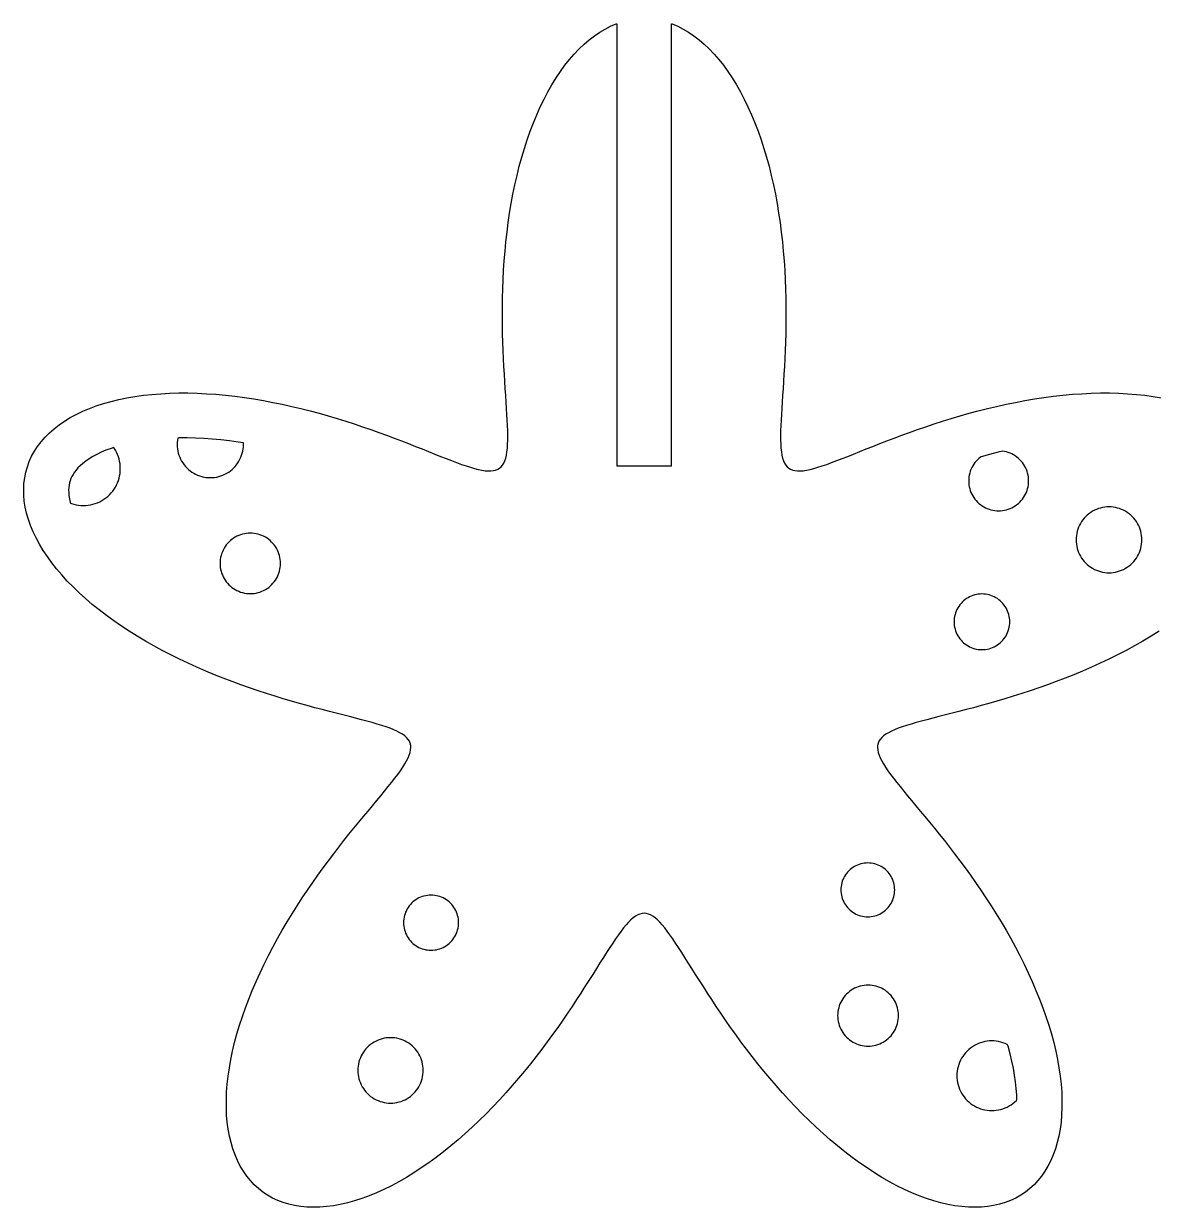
# Model space of a CAD drawing. Header units: millimetres. Extents: x 0 to 438, y -157 to 0.
# Drawn here: x 290.9 to 356.2, y -150.7 to -82.3 of the extents above; entities that cross this region are included whole.
import ezdxf

# ---------------------------------------------------------------- set-up
doc = ezdxf.new("R2010")
doc.units = ezdxf.units.MM
doc.layers.add('CUT', color=1, linetype='Continuous')

msp = doc.modelspace()

# ---------------------------------------------------------------- linework, layer by layer
at = {"layer": 'CUT'}
msp.add_lwpolyline([(356.519, -117.418), (356.056, -117.708), (355.584, -117.989), (355.103, -118.262), (354.615, -118.527), (354.121, -118.783), (353.621, -119.031), (353.118, -119.27), (352.611, -119.5), (352.102, -119.721), (351.593, -119.934), (351.593, -119.934), (351.084, -120.137), (350.576, -120.332), (350.07, -120.518), (349.568, -120.696), (349.07, -120.865), (348.577, -121.026), (348.091, -121.18), (347.613, -121.325), (347.143, -121.464), (346.682, -121.595), (346.232, -121.72), (345.793, -121.838), (345.366, -121.951), (344.951, -122.058), (344.551, -122.161), (344.165, -122.258), (343.794, -122.352), (343.438, -122.443), (343.1, -122.53), (342.778, -122.616), (342.474, -122.699), (342.187, -122.782), (341.92, -122.863), (341.671, -122.945), (341.442, -123.027), (341.232, -123.111), (341.042, -123.196), (340.872, -123.284), (340.722, -123.375), (340.592, -123.469), (340.483, -123.568), (340.394, -123.672), (340.325, -123.781), (340.277, -123.896), (340.249, -124.017), (340.24, -124.145), (340.251, -124.281), (340.281, -124.425), (340.331, -124.578), (340.399, -124.74), (340.485, -124.911), (340.588, -125.091), (340.709, -125.282), (340.846, -125.484), (340.999, -125.696), (341.168, -125.92), (341.351, -126.154), (341.548, -126.401), (341.758, -126.659), (341.981, -126.929), (342.215, -127.211), (342.46, -127.505), (342.715, -127.811), (342.979, -128.13), (343.251, -128.46), (343.53, -128.802), (343.816, -129.156), (344.107, -129.522), (344.402, -129.899), (344.701, -130.287), (345.003, -130.686), (345.306, -131.096), (345.609, -131.515), (345.913, -131.945), (346.215, -132.384), (346.514, -132.832), (346.811, -133.288), (347.103, -133.752), (347.39, -134.223), (347.672, -134.701), (347.946, -135.185), (348.213, -135.675), (348.472, -136.169), (348.721, -136.666), (348.96, -137.168), (349.188, -137.671), (349.405, -138.176), (349.61, -138.682), (349.801, -139.188), (349.979, -139.694), (350.143, -140.198), (350.293, -140.699), (350.427, -141.197), (350.545, -141.69), (350.648, -142.179), (350.734, -142.662), (350.803, -143.138), (350.855, -143.606), (350.89, -144.066), (350.907, -144.517), (350.907, -144.957), (350.889, -145.386), (350.852, -145.804), (350.798, -146.209), (350.726, -146.601), (350.636, -146.979), (350.528, -147.342), (350.402, -147.689), (350.259, -148.02), (350.099, -148.335), (349.922, -148.632), (349.727, -148.911), (349.517, -149.172), (349.29, -149.413), (349.048, -149.636), (348.791, -149.838), (348.519, -150.02), (348.233, -150.182), (347.933, -150.323), (347.62, -150.442), (347.294, -150.541), (346.957, -150.618), (346.608, -150.673), (346.249, -150.707), (345.88, -150.719), (345.501, -150.709), (345.114, -150.678), (344.719, -150.626), (344.317, -150.552), (343.909, -150.457), (343.495, -150.342), (343.076, -150.206), (342.653, -150.051), (342.226, -149.876), (341.797, -149.681), (341.366, -149.468), (340.933, -149.237), (340.5, -148.989), (340.067, -148.724), (339.635, -148.442), (339.204, -148.145), (338.776, -147.834), (338.35, -147.508), (337.928, -147.169), (337.51, -146.819), (337.097, -146.456), (336.688, -146.084), (336.286, -145.701), (335.889, -145.311), (335.499, -144.912), (335.116, -144.507), (334.741, -144.096), (334.373, -143.681), (334.014, -143.262), (333.663, -142.841), (333.321, -142.418), (332.987, -141.994), (332.663, -141.571), (332.348, -141.15), (332.043, -140.732), (331.747, -140.317), (331.46, -139.907), (331.184, -139.503), (330.916, -139.105), (330.658, -138.715), (330.41, -138.334), (330.171, -137.963), (329.941, -137.602), (329.72, -137.253), (329.507, -136.916), (329.303, -136.592), (329.108, -136.282), (328.92, -135.987), (328.739, -135.707), (328.566, -135.444), (328.399, -135.197), (328.238, -134.968), (328.084, -134.756), (327.935, -134.563), (327.79, -134.39), (327.65, -134.235), (327.514, -134.101), (327.382, -133.986), (327.252, -133.892), (327.124, -133.819), (326.998, -133.766), (326.873, -133.735), (326.749, -133.724), (326.625, -133.735), (326.5, -133.766), (326.374, -133.819), (326.246, -133.892), (326.117, -133.986), (325.984, -134.101), (325.848, -134.235), (325.708, -134.39), (325.564, -134.563), (325.414, -134.756), (325.26, -134.968), (325.099, -135.197), (324.932, -135.444), (324.759, -135.707), (324.578, -135.987), (324.39, -136.282), (324.195, -136.592), (323.991, -136.916), (323.778, -137.253), (323.557, -137.602), (323.327, -137.963), (323.088, -138.334), (322.84, -138.715), (322.582, -139.105), (322.315, -139.503), (322.038, -139.907), (321.751, -140.317), (321.455, -140.732), (321.15, -141.15), (320.835, -141.571), (320.511, -141.994), (320.178, -142.418), (319.835, -142.841), (319.484, -143.262), (319.125, -143.681), (318.757, -144.096), (318.382, -144.507), (317.999, -144.912), (317.609, -145.311), (317.212, -145.701), (316.81, -146.084), (316.401, -146.456), (315.988, -146.819), (315.57, -147.169), (315.148, -147.508), (314.722, -147.834), (314.294, -148.145), (313.863, -148.442), (313.431, -148.724), (312.998, -148.989), (312.565, -149.237), (312.133, -149.468), (311.701, -149.681), (311.272, -149.876), (310.845, -150.051), (310.422, -150.206), (310.003, -150.342), (309.589, -150.457), (309.181, -150.552), (308.779, -150.626), (308.384, -150.678), (307.997, -150.709), (307.618, -150.719), (307.249, -150.707), (306.89, -150.673), (306.541, -150.618), (306.204, -150.541), (305.878, -150.442), (305.565, -150.323), (305.265, -150.182), (304.979, -150.02), (304.707, -149.838), (304.45, -149.636), (304.208, -149.413), (303.981, -149.172), (303.771, -148.911), (303.576, -148.632), (303.399, -148.335), (303.239, -148.02), (303.096, -147.689), (302.97, -147.342), (302.862, -146.979), (302.772, -146.601), (302.7, -146.209), (302.646, -145.804), (302.609, -145.386), (302.591, -144.957), (302.591, -144.517), (302.608, -144.066), (302.643, -143.606), (302.695, -143.138), (302.764, -142.662), (302.85, -142.179), (302.953, -141.69), (303.071, -141.197), (303.205, -140.699), (303.355, -140.198), (303.519, -139.694), (303.697, -139.188), (303.888, -138.682), (304.093, -138.176), (304.31, -137.671), (304.538, -137.168), (304.777, -136.666), (305.026, -136.169), (305.285, -135.675), (305.552, -135.185), (305.826, -134.701), (306.108, -134.223), (306.395, -133.752), (306.687, -133.288), (306.984, -132.832), (307.283, -132.384), (307.585, -131.945), (307.889, -131.515), (308.192, -131.096), (308.495, -130.686), (308.797, -130.287), (309.096, -129.899), (309.391, -129.522), (309.682, -129.156), (309.968, -128.802), (310.247, -128.46), (310.519, -128.13), (310.783, -127.811), (311.038, -127.505), (311.283, -127.211), (311.517, -126.929), (311.74, -126.659), (311.95, -126.401), (312.147, -126.154), (312.33, -125.92), (312.499, -125.696), (312.652, -125.484), (312.789, -125.282), (312.91, -125.091), (313.013, -124.911), (313.099, -124.74), (313.167, -124.578), (313.217, -124.425), (313.247, -124.281), (313.258, -124.145), (313.249, -124.017), (313.221, -123.896), (313.173, -123.781), (313.104, -123.672), (313.015, -123.568), (312.906, -123.469), (312.776, -123.375), (312.627, -123.284), (312.456, -123.196), (312.266, -123.111), (312.056, -123.027), (311.827, -122.945), (311.578, -122.863), (311.311, -122.782), (311.024, -122.699), (310.72, -122.616), (310.398, -122.53), (310.06, -122.443), (309.704, -122.352), (309.333, -122.258), (308.947, -122.161), (308.547, -122.058), (308.132, -121.951), (307.705, -121.838), (307.266, -121.72), (306.816, -121.595), (306.355, -121.464), (305.885, -121.325), (305.407, -121.18), (304.921, -121.026), (304.428, -120.865), (303.93, -120.696), (303.428, -120.518), (302.922, -120.332), (302.414, -120.137), (301.905, -119.934), (301.396, -119.721), (300.887, -119.5), (300.38, -119.27), (299.877, -119.031), (299.377, -118.783), (298.883, -118.527), (298.395, -118.262), (297.914, -117.989), (297.442, -117.708), (296.979, -117.418), (296.527, -117.121), (296.086, -116.817), (295.657, -116.506), (295.242, -116.188), (294.84, -115.864), (294.454, -115.535), (294.084, -115.2), (293.731, -114.86), (293.395, -114.515), (293.077, -114.167), (292.779, -113.815), (292.5, -113.461), (292.242, -113.104), (292.004, -112.746), (291.788, -112.387), (291.594, -112.027), (291.422, -111.668), (291.273, -111.31), (291.147, -110.953), (291.044, -110.598), (290.965, -110.246), (290.91, -109.897), (290.879, -109.552), (290.872, -109.212), (290.889, -108.878), (290.93, -108.549), (290.995, -108.227), (291.084, -107.912), (291.197, -107.605), (291.334, -107.306), (291.494, -107.015), (291.677, -106.735), (291.882, -106.464), (292.11, -106.203), (292.36, -105.954), (292.63, -105.715), (292.922, -105.488), (293.234, -105.274), (293.565, -105.071), (293.915, -104.882), (294.284, -104.705), (294.67, -104.541), (295.073, -104.391), (295.491, -104.255), (295.925, -104.132), (296.373, -104.023), (296.835, -103.928), (297.309, -103.847), (297.795, -103.779), (298.291, -103.726), (298.797, -103.686), (299.312, -103.659), (299.835, -103.647), (300.365, -103.647), (300.901, -103.66), (301.441, -103.686), (301.986, -103.724), (302.533, -103.774), (303.083, -103.835), (303.633, -103.908), (304.184, -103.991), (304.733, -104.084), (305.281, -104.187), (305.826, -104.299), (306.368, -104.419), (306.905, -104.546), (307.436, -104.681), (307.962, -104.822), (308.48, -104.969), (308.991, -105.12), (309.494, -105.276), (309.987, -105.435), (310.47, -105.596), (310.943, -105.76), (311.404, -105.924), (311.854, -106.089), (312.292, -106.252), (312.717, -106.415), (313.128, -106.575), (313.527, -106.731), (313.911, -106.884), (314.281, -107.032), (314.636, -107.174), (314.977, -107.309), (315.302, -107.438), (315.613, -107.558), (315.908, -107.669), (316.188, -107.771), (316.453, -107.862), (316.702, -107.942), (316.936, -108.01), (317.155, -108.066), (317.359, -108.109), (317.548, -108.138), (317.723, -108.152), (317.883, -108.152), (318.029, -108.136), (318.162, -108.105), (318.282, -108.057), (318.388, -107.992), (318.483, -107.911), (318.565, -107.812), (318.636, -107.695), (318.696, -107.561), (318.746, -107.409), (318.786, -107.238), (318.817, -107.049), (318.839, -106.842), (318.854, -106.617), (318.861, -106.373), (318.862, -106.111), (318.857, -105.831), (318.847, -105.534), (318.833, -105.218), (318.814, -104.886), (318.793, -104.537), (318.769, -104.171), (318.744, -103.789), (318.718, -103.392), (318.691, -102.979), (318.665, -102.552), (318.64, -102.111), (318.617, -101.657), (318.597, -101.19), (318.579, -100.711), (318.566, -100.221), (318.556, -99.721), (318.552, -99.212), (318.553, -98.694), (318.56, -98.168), (318.574, -97.635), (318.595, -97.097), (318.623, -96.553), (318.659, -96.006), (318.704, -95.456), (318.757, -94.904), (318.82, -94.351), (318.891, -93.798), (318.972, -93.246), (319.063, -92.697), (319.165, -92.151), (319.276, -91.61), (319.397, -91.074), (319.529, -90.544), (319.672, -90.022), (319.825, -89.508), (319.988, -89.005), (320.162, -88.511), (320.346, -88.03), (320.541, -87.56), (320.745, -87.105), (320.959, -86.664), (321.183, -86.238), (321.416, -85.828), (321.658, -85.436), (321.909, -85.061), (322.168, -84.705), (322.435, -84.369), (322.71, -84.052), (322.992, -83.756), (323.281, -83.482), (323.576, -83.229), (323.876, -82.999), (324.182, -82.791), (324.493, -82.608), (324.807, -82.447), (325.125, -82.311), (325.162, -82.299), (325.162, -107.862), (328.337, -107.862), (328.337, -82.299), (328.373, -82.311), (328.691, -82.447), (329.005, -82.608), (329.316, -82.791), (329.622, -82.999), (329.922, -83.229), (330.217, -83.482), (330.506, -83.756), (330.788, -84.052), (331.063, -84.369), (331.33, -84.705), (331.589, -85.061), (331.84, -85.436), (332.082, -85.828), (332.315, -86.238), (332.539, -86.664), (332.753, -87.105), (332.957, -87.56), (333.152, -88.03), (333.336, -88.511), (333.51, -89.005), (333.673, -89.508), (333.826, -90.022), (333.969, -90.544), (334.101, -91.074), (334.222, -91.61), (334.334, -92.151), (334.435, -92.697), (334.526, -93.246), (334.607, -93.798), (334.679, -94.351), (334.741, -94.904), (334.794, -95.456), (334.839, -96.006), (334.875, -96.553), (334.903, -97.097), (334.924, -97.635), (334.938, -98.168), (334.945, -98.694), (334.946, -99.212), (334.942, -99.721), (334.932, -100.221), (334.919, -100.711), (334.901, -101.19), (334.881, -101.657), (334.858, -102.111), (334.833, -102.552), (334.807, -102.979), (334.78, -103.392), (334.754, -103.789), (334.729, -104.171), (334.705, -104.537), (334.684, -104.886), (334.665, -105.218), (334.651, -105.534), (334.641, -105.831), (334.636, -106.111), (334.637, -106.373), (334.644, -106.617), (334.659, -106.842), (334.681, -107.049), (334.712, -107.238), (334.752, -107.409), (334.802, -107.561), (334.862, -107.695), (334.933, -107.812), (335.015, -107.911), (335.11, -107.992), (335.216, -108.057), (335.336, -108.105), (335.469, -108.136), (335.615, -108.152), (335.775, -108.152), (335.95, -108.138), (336.139, -108.109), (336.343, -108.066), (336.562, -108.01), (336.796, -107.942), (337.046, -107.862), (337.31, -107.771), (337.59, -107.669), (337.885, -107.558), (338.196, -107.438), (338.521, -107.309), (338.862, -107.174), (339.217, -107.032), (339.587, -106.884), (339.971, -106.731), (340.37, -106.575), (340.781, -106.415), (341.206, -106.252), (341.644, -106.089), (342.094, -105.924), (342.555, -105.76), (343.028, -105.596), (343.511, -105.435), (344.004, -105.276), (344.507, -105.12), (345.018, -104.969), (345.536, -104.822), (346.062, -104.681), (346.593, -104.546), (347.13, -104.419), (347.672, -104.299), (348.217, -104.187), (348.765, -104.084), (349.315, -103.991), (349.865, -103.908), (350.416, -103.835), (350.965, -103.774), (351.512, -103.724), (352.057, -103.686), (352.597, -103.66), (353.133, -103.647), (353.663, -103.647), (354.186, -103.659), (354.701, -103.686), (355.207, -103.726), (355.703, -103.779), (356.189, -103.847), (356.663, -103.928)], dxfattribs=at)
for points in [[(303.54, -107), (303.561, -106.876), (303.573, -106.751), (303.577, -106.626), (303.574, -106.529), (303.269, -106.483), (302.768, -106.417), (302.27, -106.361), (301.777, -106.316), (301.288, -106.282), (300.807, -106.259), (300.332, -106.247), (299.867, -106.247), (299.786, -106.249), (299.785, -106.253), (299.765, -106.376), (299.752, -106.501), (299.748, -106.626), (299.752, -106.751), (299.765, -106.876), (299.785, -107), (299.813, -107.122), (299.85, -107.241), (299.894, -107.359), (299.946, -107.473), (300.005, -107.583), (300.071, -107.69), (300.144, -107.791), (300.223, -107.888), (300.309, -107.98), (300.4, -108.065), (300.497, -108.145), (300.599, -108.218), (300.705, -108.284), (300.816, -108.343), (300.93, -108.395), (301.047, -108.439), (301.167, -108.475), (301.289, -108.504), (301.413, -108.524), (301.537, -108.536), (301.663, -108.54), (301.788, -108.536), (301.912, -108.524), (302.036, -108.504), (302.158, -108.475), (302.278, -108.439), (302.395, -108.395), (302.509, -108.343), (302.62, -108.284), (302.726, -108.218), (302.828, -108.145), (302.925, -108.065), (303.016, -107.98), (303.102, -107.888), (303.181, -107.791), (303.254, -107.69), (303.32, -107.583), (303.38, -107.473), (303.431, -107.359), (303.475, -107.241), (303.512, -107.122), (303.54, -107)], [(296.388, -108.569), (296.419, -108.432), (296.442, -108.294), (296.456, -108.155), (296.46, -108.015), (296.456, -107.875), (296.442, -107.736), (296.419, -107.598), (296.388, -107.462), (296.347, -107.328), (296.298, -107.197), (296.24, -107.07), (296.174, -106.946), (296.1, -106.828), (296.079, -106.798), (295.93, -106.846), (295.632, -106.958), (295.354, -107.075), (295.097, -107.198), (294.863, -107.325), (294.65, -107.455), (294.459, -107.587), (294.289, -107.719), (294.14, -107.85), (294.01, -107.98), (293.899, -108.107), (293.804, -108.232), (293.725, -108.354), (293.658, -108.475), (293.603, -108.595), (293.559, -108.716), (293.524, -108.84), (293.498, -108.969), (293.48, -109.106), (293.473, -109.252), (293.476, -109.408), (293.492, -109.577), (293.52, -109.758), (293.564, -109.952), (293.583, -110.02), (293.636, -110.04), (293.77, -110.08), (293.906, -110.112), (294.044, -110.135), (294.183, -110.148), (294.323, -110.153), (294.463, -110.148), (294.602, -110.135), (294.74, -110.112), (294.876, -110.08), (295.01, -110.04), (295.141, -109.99), (295.268, -109.933), (295.392, -109.867), (295.51, -109.793), (295.624, -109.711), (295.732, -109.622), (295.834, -109.527), (295.93, -109.425), (296.019, -109.317), (296.1, -109.203), (296.174, -109.084), (296.24, -108.961), (296.298, -108.833), (296.347, -108.702), (296.388, -108.569)], [(348.921, -109.176), (348.946, -109.065), (348.965, -108.953), (348.976, -108.84), (348.98, -108.727), (348.976, -108.614), (348.965, -108.501), (348.946, -108.389), (348.921, -108.279), (348.888, -108.17), (348.848, -108.064), (348.801, -107.961), (348.747, -107.861), (348.688, -107.764), (348.621, -107.672), (348.55, -107.584), (348.472, -107.502), (348.389, -107.424), (348.302, -107.352), (348.209, -107.286), (348.113, -107.226), (348.013, -107.173), (347.91, -107.126), (347.804, -107.086), (347.695, -107.053), (347.585, -107.027), (347.475, -107.009), (347.213, -107.071), (346.718, -107.197), (346.227, -107.329), (346.223, -107.33), (346.192, -107.352), (346.104, -107.424), (346.021, -107.502), (345.944, -107.584), (345.872, -107.672), (345.806, -107.764), (345.746, -107.861), (345.692, -107.961), (345.646, -108.064), (345.606, -108.17), (345.573, -108.279), (345.547, -108.389), (345.529, -108.501), (345.517, -108.614), (345.514, -108.727), (345.517, -108.84), (345.529, -108.953), (345.547, -109.065), (345.573, -109.176), (345.606, -109.284), (345.646, -109.39), (345.692, -109.493), (345.746, -109.593), (345.806, -109.69), (345.872, -109.782), (345.944, -109.87), (346.021, -109.952), (346.104, -110.03), (346.192, -110.102), (346.284, -110.168), (346.38, -110.228), (346.48, -110.281), (346.583, -110.328), (346.69, -110.368), (346.798, -110.401), (346.909, -110.427), (347.02, -110.445), (347.133, -110.456), (347.247, -110.46), (347.36, -110.456), (347.473, -110.445), (347.585, -110.427), (347.695, -110.401), (347.804, -110.368), (347.91, -110.328), (348.013, -110.281), (348.113, -110.228), (348.209, -110.168), (348.302, -110.102), (348.389, -110.03), (348.472, -109.952), (348.55, -109.87), (348.621, -109.782), (348.688, -109.69), (348.747, -109.593), (348.801, -109.493), (348.848, -109.39), (348.888, -109.284), (348.921, -109.176)], [(355.463, -112.627), (355.491, -112.506), (355.511, -112.383), (355.524, -112.259), (355.528, -112.134), (355.524, -112.01), (355.511, -111.886), (355.491, -111.763), (355.463, -111.642), (355.427, -111.523), (355.383, -111.406), (355.331, -111.293), (355.273, -111.183), (355.207, -111.077), (355.135, -110.976), (355.056, -110.88), (354.97, -110.789), (354.88, -110.704), (354.783, -110.625), (354.682, -110.552), (354.576, -110.487), (354.467, -110.428), (354.353, -110.377), (354.237, -110.333), (354.118, -110.297), (353.996, -110.268), (353.874, -110.248), (353.75, -110.236), (353.625, -110.232), (353.501, -110.236), (353.377, -110.248), (353.254, -110.268), (353.133, -110.297), (353.014, -110.333), (352.897, -110.377), (352.784, -110.428), (352.674, -110.487), (352.568, -110.552), (352.467, -110.625), (352.371, -110.704), (352.28, -110.789), (352.195, -110.88), (352.116, -110.976), (352.043, -111.077), (351.978, -111.183), (351.919, -111.293), (351.867, -111.406), (351.824, -111.523), (351.787, -111.642), (351.759, -111.763), (351.739, -111.886), (351.727, -112.01), (351.723, -112.134), (351.727, -112.259), (351.739, -112.383), (351.759, -112.506), (351.787, -112.627), (351.824, -112.746), (351.867, -112.862), (351.919, -112.976), (351.978, -113.086), (352.043, -113.191), (352.116, -113.293), (352.195, -113.389), (352.28, -113.48), (352.371, -113.565), (352.467, -113.644), (352.568, -113.716), (352.674, -113.782), (352.784, -113.841), (352.897, -113.892), (353.014, -113.936), (353.133, -113.972), (353.254, -114), (353.377, -114.021), (353.501, -114.033), (353.625, -114.037), (353.75, -114.033), (353.874, -114.021), (353.996, -114), (354.118, -113.972), (354.237, -113.936), (354.353, -113.892), (354.467, -113.841), (354.576, -113.782), (354.682, -113.716), (354.783, -113.644), (354.88, -113.565), (354.97, -113.48), (355.056, -113.389), (355.135, -113.293), (355.207, -113.191), (355.273, -113.086), (355.331, -112.976), (355.383, -112.862), (355.427, -112.746), (355.463, -112.627)], [(305.663, -113.949), (305.688, -113.838), (305.707, -113.725), (305.718, -113.611), (305.722, -113.497), (305.718, -113.383), (305.707, -113.269), (305.688, -113.156), (305.663, -113.045), (305.629, -112.935), (305.589, -112.828), (305.542, -112.724), (305.488, -112.623), (305.428, -112.526), (305.361, -112.433), (305.288, -112.345), (305.21, -112.261), (305.127, -112.183), (305.038, -112.111), (304.946, -112.044), (304.848, -111.984), (304.748, -111.93), (304.643, -111.883), (304.536, -111.842), (304.427, -111.809), (304.316, -111.783), (304.203, -111.765), (304.089, -111.753), (303.975, -111.75), (303.861, -111.753), (303.747, -111.765), (303.634, -111.783), (303.523, -111.809), (303.413, -111.842), (303.306, -111.883), (303.202, -111.93), (303.101, -111.984), (303.004, -112.044), (302.911, -112.111), (302.823, -112.183), (302.739, -112.261), (302.661, -112.345), (302.589, -112.433), (302.522, -112.526), (302.462, -112.623), (302.408, -112.724), (302.361, -112.828), (302.32, -112.935), (302.287, -113.045), (302.261, -113.156), (302.243, -113.269), (302.231, -113.383), (302.228, -113.497), (302.231, -113.611), (302.243, -113.725), (302.261, -113.838), (302.287, -113.949), (302.32, -114.058), (302.361, -114.165), (302.408, -114.27), (302.462, -114.37), (302.522, -114.467), (302.589, -114.56), (302.661, -114.649), (302.739, -114.732), (302.823, -114.81), (302.911, -114.883), (303.004, -114.95), (303.101, -115.01), (303.202, -115.064), (303.306, -115.111), (303.413, -115.151), (303.523, -115.184), (303.634, -115.21), (303.747, -115.229), (303.861, -115.24), (303.975, -115.244), (304.089, -115.24), (304.203, -115.229), (304.316, -115.21), (304.427, -115.184), (304.536, -115.151), (304.643, -115.111), (304.748, -115.064), (304.848, -115.01), (304.946, -114.95), (305.038, -114.883), (305.127, -114.81), (305.21, -114.732), (305.288, -114.649), (305.361, -114.56), (305.428, -114.467), (305.488, -114.37), (305.542, -114.27), (305.589, -114.165), (305.629, -114.058), (305.663, -113.949)], [(347.856, -117.186), (347.873, -117.082), (347.883, -116.978), (347.887, -116.872), (347.883, -116.767), (347.873, -116.662), (347.856, -116.559), (347.832, -116.456), (347.801, -116.355), (347.764, -116.257), (347.721, -116.161), (347.671, -116.068), (347.616, -115.979), (347.554, -115.893), (347.488, -115.812), (347.416, -115.735), (347.339, -115.663), (347.257, -115.596), (347.172, -115.535), (347.082, -115.479), (346.99, -115.43), (346.894, -115.386), (346.795, -115.349), (346.694, -115.319), (346.592, -115.295), (346.488, -115.277), (346.383, -115.267), (346.278, -115.264), (346.173, -115.267), (346.068, -115.277), (345.964, -115.295), (345.862, -115.319), (345.761, -115.349), (345.663, -115.386), (345.567, -115.43), (345.474, -115.479), (345.384, -115.535), (345.299, -115.596), (345.217, -115.663), (345.141, -115.735), (345.069, -115.812), (345.002, -115.893), (344.941, -115.979), (344.885, -116.068), (344.835, -116.161), (344.792, -116.257), (344.755, -116.355), (344.724, -116.456), (344.7, -116.559), (344.683, -116.662), (344.673, -116.767), (344.669, -116.872), (344.673, -116.978), (344.683, -117.082), (344.7, -117.186), (344.724, -117.289), (344.755, -117.389), (344.792, -117.488), (344.835, -117.584), (344.885, -117.677), (344.941, -117.766), (345.002, -117.852), (345.069, -117.933), (345.141, -118.01), (345.217, -118.082), (345.299, -118.149), (345.384, -118.21), (345.474, -118.266), (345.567, -118.315), (345.663, -118.359), (345.761, -118.396), (345.862, -118.426), (345.964, -118.45), (346.068, -118.467), (346.173, -118.478), (346.278, -118.481), (346.383, -118.478), (346.488, -118.467), (346.592, -118.45), (346.694, -118.426), (346.795, -118.396), (346.894, -118.359), (346.99, -118.315), (347.082, -118.266), (347.172, -118.21), (347.257, -118.149), (347.339, -118.082), (347.416, -118.01), (347.488, -117.933), (347.554, -117.852), (347.616, -117.766), (347.671, -117.677), (347.721, -117.584), (347.764, -117.488), (347.801, -117.389), (347.832, -117.289), (347.856, -117.186)], [(341.207, -132.672), (341.223, -132.572), (341.233, -132.47), (341.237, -132.368), (341.233, -132.267), (341.223, -132.165), (341.207, -132.065), (341.183, -131.966), (341.154, -131.868), (341.118, -131.773), (341.076, -131.68), (341.028, -131.59), (340.974, -131.504), (340.915, -131.421), (340.85, -131.343), (340.781, -131.268), (340.706, -131.199), (340.628, -131.134), (340.545, -131.075), (340.458, -131.021), (340.369, -130.973), (340.276, -130.931), (340.181, -130.895), (340.083, -130.865), (339.984, -130.842), (339.884, -130.826), (339.782, -130.816), (339.68, -130.812), (339.579, -130.816), (339.477, -130.826), (339.377, -130.842), (339.278, -130.865), (339.18, -130.895), (339.085, -130.931), (338.992, -130.973), (338.902, -131.021), (338.816, -131.075), (338.733, -131.134), (338.654, -131.199), (338.58, -131.268), (338.511, -131.343), (338.446, -131.421), (338.387, -131.504), (338.333, -131.59), (338.285, -131.68), (338.243, -131.773), (338.207, -131.868), (338.177, -131.966), (338.154, -132.065), (338.138, -132.165), (338.128, -132.267), (338.124, -132.368), (338.128, -132.47), (338.138, -132.572), (338.154, -132.672), (338.177, -132.771), (338.207, -132.869), (338.243, -132.964), (338.285, -133.057), (338.333, -133.147), (338.387, -133.233), (338.446, -133.316), (338.511, -133.394), (338.58, -133.469), (338.654, -133.538), (338.733, -133.603), (338.816, -133.662), (338.902, -133.716), (338.992, -133.764), (339.085, -133.806), (339.18, -133.842), (339.278, -133.872), (339.377, -133.895), (339.477, -133.911), (339.579, -133.921), (339.68, -133.925), (339.782, -133.921), (339.884, -133.911), (339.984, -133.895), (340.083, -133.872), (340.181, -133.842), (340.276, -133.806), (340.369, -133.764), (340.458, -133.716), (340.545, -133.662), (340.628, -133.603), (340.706, -133.538), (340.781, -133.469), (340.85, -133.394), (340.915, -133.316), (340.974, -133.233), (341.028, -133.147), (341.076, -133.057), (341.118, -132.964), (341.154, -132.869), (341.183, -132.771), (341.207, -132.672)], [(315.989, -134.575), (316.006, -134.472), (316.016, -134.369), (316.02, -134.265), (316.016, -134.161), (316.006, -134.057), (315.989, -133.954), (315.965, -133.853), (315.935, -133.753), (315.899, -133.656), (315.856, -133.561), (315.806, -133.469), (315.751, -133.38), (315.691, -133.296), (315.625, -133.215), (315.553, -133.139), (315.477, -133.068), (315.397, -133.002), (315.312, -132.941), (315.224, -132.886), (315.132, -132.837), (315.037, -132.794), (314.94, -132.757), (314.84, -132.727), (314.739, -132.704), (314.636, -132.687), (314.532, -132.676), (314.428, -132.673), (314.324, -132.676), (314.22, -132.687), (314.118, -132.704), (314.016, -132.727), (313.916, -132.757), (313.819, -132.794), (313.724, -132.837), (313.632, -132.886), (313.544, -132.941), (313.459, -133.002), (313.379, -133.068), (313.303, -133.139), (313.231, -133.215), (313.165, -133.296), (313.105, -133.38), (313.05, -133.469), (313.001, -133.561), (312.958, -133.656), (312.921, -133.753), (312.891, -133.853), (312.867, -133.954), (312.85, -134.057), (312.84, -134.161), (312.836, -134.265), (312.84, -134.369), (312.85, -134.472), (312.867, -134.575), (312.891, -134.677), (312.921, -134.776), (312.958, -134.874), (313.001, -134.969), (313.05, -135.06), (313.105, -135.149), (313.165, -135.234), (313.231, -135.314), (313.303, -135.39), (313.379, -135.461), (313.459, -135.527), (313.544, -135.588), (313.632, -135.643), (313.724, -135.692), (313.819, -135.735), (313.916, -135.772), (314.016, -135.802), (314.118, -135.826), (314.22, -135.843), (314.324, -135.853), (314.428, -135.856), (314.532, -135.853), (314.636, -135.843), (314.739, -135.826), (314.84, -135.802), (314.94, -135.772), (315.037, -135.735), (315.132, -135.692), (315.224, -135.643), (315.312, -135.588), (315.397, -135.527), (315.477, -135.461), (315.553, -135.39), (315.625, -135.314), (315.691, -135.234), (315.751, -135.149), (315.806, -135.06), (315.856, -134.969), (315.899, -134.874), (315.935, -134.776), (315.965, -134.677), (315.989, -134.575)], [(341.399, -140.094), (341.425, -139.981), (341.444, -139.868), (341.455, -139.753), (341.459, -139.638), (341.455, -139.523), (341.444, -139.408), (341.425, -139.294), (341.399, -139.182), (341.365, -139.072), (341.325, -138.964), (341.277, -138.859), (341.223, -138.757), (341.162, -138.659), (341.095, -138.566), (341.022, -138.477), (340.943, -138.392), (340.859, -138.314), (340.77, -138.24), (340.676, -138.173), (340.578, -138.113), (340.476, -138.058), (340.371, -138.011), (340.264, -137.97), (340.153, -137.937), (340.041, -137.91), (339.927, -137.892), (339.813, -137.88), (339.697, -137.877), (339.582, -137.88), (339.468, -137.892), (339.354, -137.91), (339.242, -137.937), (339.131, -137.97), (339.023, -138.011), (338.918, -138.058), (338.817, -138.113), (338.719, -138.173), (338.625, -138.24), (338.536, -138.314), (338.452, -138.392), (338.373, -138.477), (338.3, -138.566), (338.233, -138.659), (338.172, -138.757), (338.118, -138.859), (338.07, -138.964), (338.03, -139.072), (337.996, -139.182), (337.97, -139.294), (337.951, -139.408), (337.94, -139.523), (337.936, -139.638), (337.94, -139.753), (337.951, -139.868), (337.97, -139.981), (337.996, -140.094), (338.03, -140.204), (338.07, -140.312), (338.118, -140.417), (338.172, -140.518), (338.233, -140.616), (338.3, -140.71), (338.373, -140.799), (338.452, -140.883), (338.536, -140.962), (338.625, -141.035), (338.719, -141.102), (338.817, -141.163), (338.918, -141.217), (339.023, -141.265), (339.131, -141.305), (339.242, -141.339), (339.354, -141.365), (339.468, -141.384), (339.582, -141.395), (339.697, -141.399), (339.813, -141.395), (339.927, -141.384), (340.041, -141.365), (340.153, -141.339), (340.264, -141.305), (340.371, -141.265), (340.476, -141.217), (340.578, -141.163), (340.676, -141.102), (340.77, -141.035), (340.859, -140.962), (340.943, -140.883), (341.022, -140.799), (341.095, -140.71), (341.162, -140.616), (341.223, -140.518), (341.277, -140.417), (341.325, -140.312), (341.365, -140.204), (341.399, -140.094)], [(313.939, -143.172), (313.959, -143.05), (313.971, -142.927), (313.975, -142.803), (313.971, -142.68), (313.959, -142.557), (313.939, -142.434), (313.911, -142.314), (313.875, -142.196), (313.831, -142.08), (313.78, -141.967), (313.722, -141.858), (313.656, -141.753), (313.584, -141.652), (313.506, -141.557), (313.421, -141.467), (313.331, -141.382), (313.235, -141.303), (313.135, -141.231), (313.03, -141.166), (312.921, -141.108), (312.808, -141.057), (312.692, -141.013), (312.574, -140.977), (312.453, -140.949), (312.331, -140.929), (312.208, -140.917), (312.085, -140.913), (311.961, -140.917), (311.838, -140.929), (311.716, -140.949), (311.595, -140.977), (311.477, -141.013), (311.361, -141.057), (311.248, -141.108), (311.139, -141.166), (311.034, -141.231), (310.934, -141.303), (310.838, -141.382), (310.748, -141.467), (310.663, -141.557), (310.585, -141.652), (310.513, -141.753), (310.447, -141.858), (310.389, -141.967), (310.338, -142.08), (310.294, -142.196), (310.258, -142.314), (310.23, -142.434), (310.21, -142.557), (310.198, -142.68), (310.194, -142.803), (310.198, -142.927), (310.21, -143.05), (310.23, -143.172), (310.258, -143.293), (310.294, -143.411), (310.338, -143.527), (310.389, -143.639), (310.447, -143.749), (310.513, -143.854), (310.585, -143.954), (310.663, -144.05), (310.748, -144.14), (310.838, -144.225), (310.934, -144.303), (311.034, -144.375), (311.139, -144.441), (311.248, -144.499), (311.361, -144.55), (311.477, -144.593), (311.595, -144.629), (311.716, -144.657), (311.838, -144.678), (311.961, -144.69), (312.085, -144.694), (312.208, -144.69), (312.331, -144.678), (312.453, -144.657), (312.574, -144.629), (312.692, -144.593), (312.808, -144.55), (312.921, -144.499), (313.03, -144.441), (313.135, -144.375), (313.235, -144.303), (313.331, -144.225), (313.421, -144.14), (313.506, -144.05), (313.584, -143.954), (313.656, -143.854), (313.722, -143.749), (313.78, -143.639), (313.831, -143.527), (313.875, -143.411), (313.911, -143.293), (313.939, -143.172)], [(347.967, -144.788), (348.074, -144.711), (348.176, -144.628), (348.273, -144.538), (348.305, -144.503), (348.294, -144.214), (348.266, -143.848), (348.224, -143.469), (348.167, -143.077), (348.095, -142.674), (348.008, -142.261), (347.907, -141.838), (347.791, -141.408), (347.764, -141.318), (347.739, -141.305), (347.619, -141.25), (347.495, -141.204), (347.369, -141.165), (347.241, -141.135), (347.11, -141.114), (346.979, -141.101), (346.847, -141.097), (346.715, -141.101), (346.584, -141.114), (346.454, -141.135), (346.326, -141.165), (346.199, -141.204), (346.076, -141.25), (345.956, -141.305), (345.84, -141.367), (345.728, -141.436), (345.62, -141.513), (345.518, -141.597), (345.422, -141.687), (345.332, -141.783), (345.248, -141.885), (345.171, -141.992), (345.102, -142.104), (345.04, -142.221), (344.985, -142.341), (344.939, -142.464), (344.9, -142.591), (344.87, -142.719), (344.849, -142.849), (344.836, -142.98), (344.832, -143.112), (344.836, -143.244), (344.849, -143.375), (344.87, -143.505), (344.9, -143.634), (344.939, -143.76), (344.985, -143.884), (345.04, -144.004), (345.102, -144.12), (345.171, -144.232), (345.248, -144.339), (345.332, -144.441), (345.422, -144.538), (345.518, -144.628), (345.62, -144.711), (345.728, -144.788), (345.84, -144.858), (345.956, -144.92), (346.076, -144.974), (346.199, -145.021), (346.326, -145.059), (346.454, -145.089), (346.584, -145.111), (346.715, -145.124), (346.847, -145.128), (346.979, -145.124), (347.11, -145.111), (347.241, -145.089), (347.369, -145.059), (347.495, -145.021), (347.619, -144.974), (347.739, -144.92), (347.855, -144.858), (347.967, -144.788)]]:
    msp.add_lwpolyline(points, close=True, dxfattribs=at)

doc.saveas('drawing.dxf')
